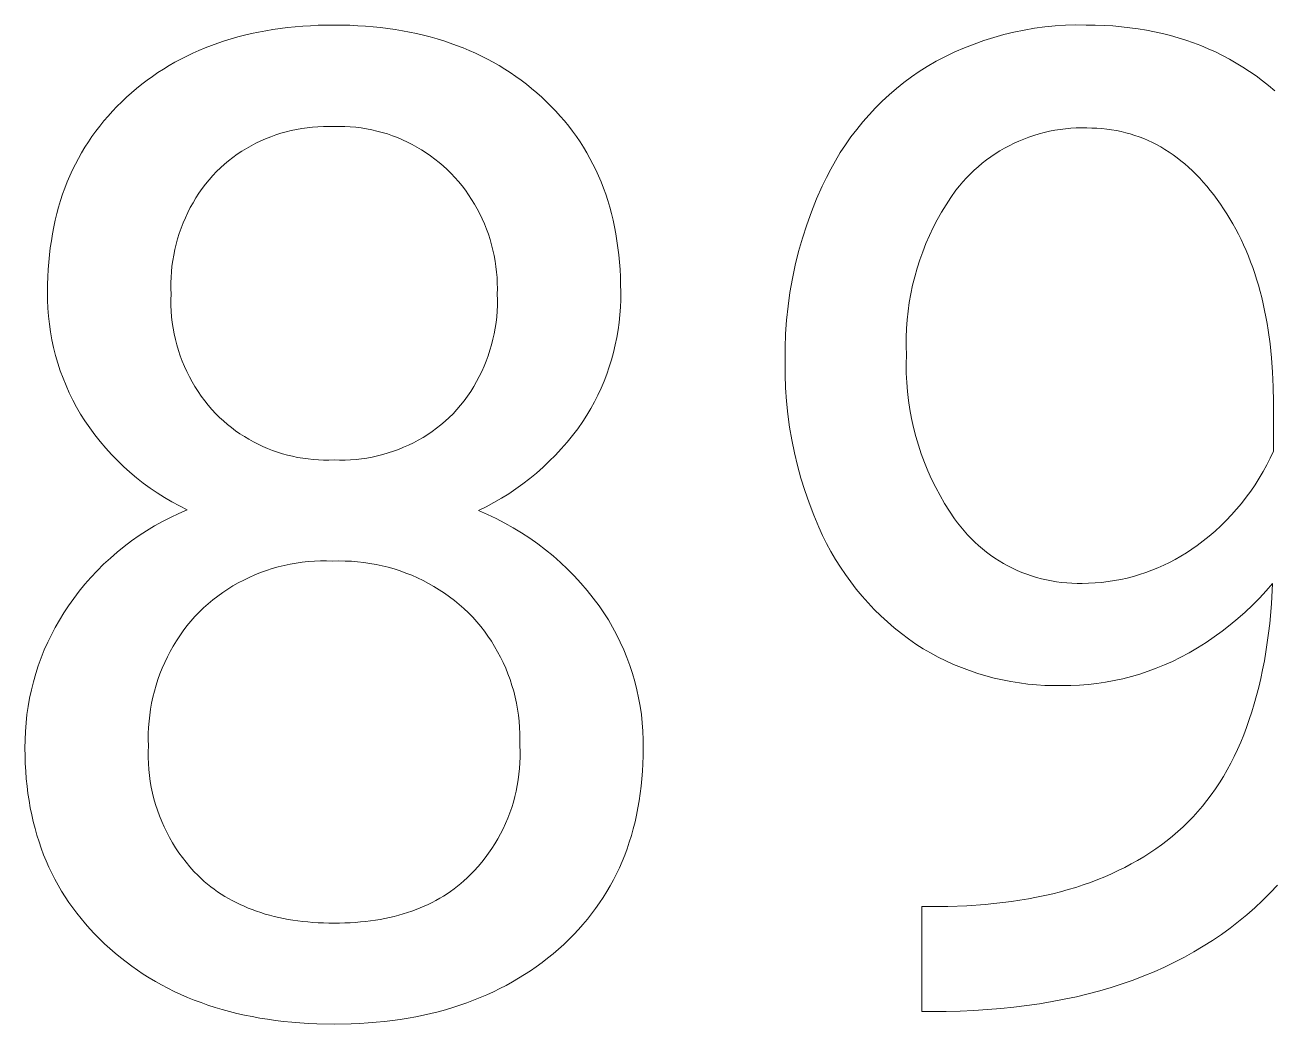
# Model space of a CAD drawing. Header units: millimetres. Extents: x -2163 to 4354, y -841 to 3711.
# Drawn here: x 3282.7 to 3362, y -431.4 to -367.9 of the extents above; entities that cross this region are included whole.
import ezdxf

# ---------------------------------------------------------------- set-up
doc = ezdxf.new("R2010")
doc.units = ezdxf.units.MM
doc.header["$MEASUREMENT"] = 0
doc.layers.add('Domyślny', color=7, linetype='Continuous', true_color=0x000000)

msp = doc.modelspace()

# ---------------------------------------------------------------- linework, layer by layer
at = {"layer": 'Domyślny', "color": 18, "lineweight": 15, "true_color": 0x000000}
for p, q in [((3296.66, -368.594), (3297.1, -368.491)), ((3297.1, -368.491), (3297.545, -368.397)), ((3297.545, -368.397), (3297.997, -368.313)), ((3297.997, -368.313), (3298.454, -368.237)), ((3298.454, -368.237), (3298.918, -368.17)), ((3298.918, -368.17), (3299.389, -368.112)), ((3299.389, -368.112), (3299.865, -368.063)), ((3299.865, -368.063), (3300.348, -368.023)), ((3300.348, -368.023), (3300.837, -367.992)), ((3300.837, -367.992), (3301.332, -367.97)), ((3301.332, -367.97), (3301.833, -367.956)), ((3301.833, -367.956), (3302.34, -367.952)), ((3302.34, -367.952), (3302.846, -367.956)), ((3302.846, -367.956), (3303.346, -367.97)), ((3303.346, -367.97), (3303.839, -367.992)), ((3303.839, -367.992), (3304.327, -368.023)), ((3304.327, -368.023), (3304.808, -368.063)), ((3304.808, -368.063), (3305.284, -368.112)), ((3305.284, -368.112), (3305.754, -368.17)), ((3305.754, -368.17), (3306.217, -368.237)), ((3306.217, -368.237), (3306.675, -368.313)), ((3306.675, -368.313), (3307.126, -368.397)), ((3307.126, -368.397), (3307.572, -368.491)), ((3307.572, -368.491), (3308.011, -368.594)), ((3344.841, -368.559), (3345.482, -368.404)), ((3345.482, -368.404), (3346.129, -368.271)), ((3346.129, -368.271), (3346.78, -368.161)), ((3346.78, -368.161), (3347.434, -368.074)), ((3347.434, -368.074), (3348.091, -368.009)), ((3348.091, -368.009), (3348.75, -367.967)), ((3348.75, -367.967), (3349.409, -367.948)), ((3349.409, -367.948), (3350.069, -367.952)), ((3350.069, -367.952), (3350.637, -367.958)), ((3350.637, -367.958), (3351.198, -367.978)), ((3351.198, -367.978), (3351.751, -368.012)), ((3351.751, -368.012), (3352.297, -368.059)), ((3352.297, -368.059), (3352.835, -368.119)), ((3352.835, -368.119), (3353.366, -368.192)), ((3353.366, -368.192), (3353.89, -368.279)), ((3353.89, -368.279), (3354.406, -368.379)), ((3354.406, -368.379), (3354.914, -368.492)), ((3354.914, -368.492), (3355.415, -368.619)), ((3294.155, -369.398), (3294.557, -369.241)), ((3294.557, -369.241), (3294.965, -369.094)), ((3294.965, -369.094), (3295.38, -368.955)), ((3295.38, -368.955), (3295.8, -368.826)), ((3295.8, -368.826), (3296.227, -368.705)), ((3296.227, -368.705), (3296.66, -368.594)), ((3308.011, -368.594), (3308.444, -368.705)), ((3308.444, -368.705), (3308.871, -368.826)), ((3308.871, -368.826), (3309.292, -368.955)), ((3309.292, -368.955), (3309.708, -369.094)), ((3309.708, -369.094), (3310.116, -369.241)), ((3310.116, -369.241), (3310.519, -369.398)), ((3342.34, -369.399), (3342.953, -369.157)), ((3342.953, -369.157), (3343.575, -368.936)), ((3343.575, -368.936), (3344.205, -368.737)), ((3344.205, -368.737), (3344.841, -368.559)), ((3355.415, -368.619), (3355.909, -368.759)), ((3355.909, -368.759), (3356.395, -368.913)), ((3356.395, -368.913), (3356.873, -369.08)), ((3356.873, -369.08), (3357.344, -369.26)), ((3357.344, -369.26), (3357.808, -369.454)), ((3292.236, -370.314), (3292.607, -370.113)), ((3292.607, -370.113), (3292.985, -369.92)), ((3292.985, -369.92), (3293.369, -369.737)), ((3293.369, -369.737), (3293.758, -369.563)), ((3293.758, -369.563), (3294.155, -369.398)), ((3310.519, -369.398), (3310.916, -369.563)), ((3310.916, -369.563), (3311.306, -369.737)), ((3311.306, -369.737), (3311.691, -369.92)), ((3311.691, -369.92), (3312.069, -370.113)), ((3312.069, -370.113), (3312.441, -370.314)), ((3340.553, -370.252), (3341.139, -369.947)), ((3341.139, -369.947), (3341.734, -369.663)), ((3341.734, -369.663), (3342.34, -369.399)), ((3357.808, -369.454), (3358.264, -369.661)), ((3358.264, -369.661), (3358.712, -369.881)), ((3358.712, -369.881), (3359.153, -370.115)), ((3359.153, -370.115), (3359.586, -370.362)), ((3291.158, -370.972), (3291.511, -370.743)), ((3291.511, -370.743), (3291.87, -370.524)), ((3291.87, -370.524), (3292.236, -370.314)), ((3312.441, -370.314), (3312.807, -370.524)), ((3312.807, -370.524), (3313.167, -370.743)), ((3313.167, -370.743), (3313.521, -370.972)), ((3338.976, -371.248), (3339.472, -370.904)), ((3339.472, -370.904), (3339.979, -370.577)), ((3339.979, -370.577), (3340.553, -370.252)), ((3359.586, -370.362), (3360.012, -370.622)), ((3360.012, -370.622), (3360.43, -370.896)), ((3360.43, -370.896), (3360.84, -371.183)), ((3289.807, -371.975), (3290.136, -371.711)), ((3290.136, -371.711), (3290.471, -371.455)), ((3290.471, -371.455), (3290.811, -371.209)), ((3290.811, -371.209), (3291.158, -370.972)), ((3313.521, -370.972), (3313.868, -371.209)), ((3313.868, -371.209), (3314.209, -371.455)), ((3314.209, -371.455), (3314.544, -371.711)), ((3314.544, -371.711), (3314.873, -371.975)), ((3338.023, -371.986), (3338.493, -371.609)), ((3338.493, -371.609), (3338.976, -371.248)), ((3360.84, -371.183), (3361.243, -371.483)), ((3361.243, -371.483), (3361.638, -371.797)), ((3289.169, -372.53), (3289.485, -372.248)), ((3289.485, -372.248), (3289.807, -371.975)), ((3314.873, -371.975), (3315.196, -372.248)), ((3315.196, -372.248), (3315.512, -372.53)), ((3337.124, -372.789), (3337.566, -372.38)), ((3337.566, -372.38), (3338.023, -371.986)), ((3361.638, -371.797), (3362.025, -372.124)), ((3288.273, -373.419), (3288.562, -373.116)), ((3288.562, -373.116), (3288.86, -372.82)), ((3288.86, -372.82), (3289.169, -372.53)), ((3315.512, -372.53), (3315.823, -372.82)), ((3315.823, -372.82), (3316.123, -373.116)), ((3316.123, -373.116), (3316.413, -373.419)), ((3336.282, -373.653), (3336.695, -373.214)), ((3336.695, -373.214), (3337.124, -372.789)), ((3287.465, -374.362), (3287.724, -374.041)), ((3287.724, -374.041), (3287.994, -373.727)), ((3287.994, -373.727), (3288.273, -373.419)), ((3316.413, -373.419), (3316.693, -373.727)), ((3316.693, -373.727), (3316.964, -374.041)), ((3316.964, -374.041), (3317.224, -374.362)), ((3335.884, -374.106), (3336.282, -373.653)), ((3286.975, -375.022), (3287.215, -374.689)), ((3287.215, -374.689), (3287.465, -374.362)), ((3298.961, -374.824), (3298.636, -374.929)), ((3299.29, -374.729), (3298.961, -374.824)), ((3299.622, -374.647), (3299.29, -374.729)), ((3299.957, -374.575), (3299.622, -374.647)), ((3300.294, -374.515), (3299.957, -374.575)), ((3300.633, -374.466), (3300.294, -374.515)), ((3300.973, -374.429), (3300.633, -374.466)), ((3301.314, -374.403), (3300.973, -374.429)), ((3301.656, -374.39), (3301.314, -374.403)), ((3301.998, -374.387), (3301.656, -374.39)), ((3302.34, -374.397), (3301.998, -374.387)), ((3302.683, -374.391), (3302.34, -374.397)), ((3303.026, -374.396), (3302.683, -374.391)), ((3303.369, -374.414), (3303.026, -374.396)), ((3303.71, -374.444), (3303.369, -374.414)), ((3304.051, -374.485), (3303.71, -374.444)), ((3304.389, -374.538), (3304.051, -374.485)), ((3304.726, -374.603), (3304.389, -374.538)), ((3305.06, -374.68), (3304.726, -374.603)), ((3305.392, -374.768), (3305.06, -374.68)), ((3305.72, -374.867), (3305.392, -374.768)), ((3306.044, -374.978), (3305.72, -374.867)), ((3317.224, -374.362), (3317.474, -374.689)), ((3317.474, -374.689), (3317.714, -375.022)), ((3335.138, -375.053), (3335.503, -374.573)), ((3335.503, -374.573), (3335.884, -374.106)), ((3347.077, -374.86), (3346.751, -374.958)), ((3347.407, -374.773), (3347.077, -374.86)), ((3347.74, -374.697), (3347.407, -374.773)), ((3348.075, -374.632), (3347.74, -374.697)), ((3348.412, -374.579), (3348.075, -374.632)), ((3348.75, -374.537), (3348.412, -374.579)), ((3349.09, -374.506), (3348.75, -374.537)), ((3349.431, -374.487), (3349.09, -374.506)), ((3349.772, -374.48), (3349.431, -374.487)), ((3350.113, -374.483), (3349.772, -374.48)), ((3350.432, -374.488), (3350.113, -374.483)), ((3350.749, -374.502), (3350.432, -374.488)), ((3351.061, -374.526), (3350.749, -374.502)), ((3351.37, -374.559), (3351.061, -374.526)), ((3351.675, -374.601), (3351.37, -374.559)), ((3351.977, -374.653), (3351.675, -374.601)), ((3352.276, -374.714), (3351.977, -374.653)), ((3352.57, -374.785), (3352.276, -374.714)), ((3352.861, -374.865), (3352.57, -374.785)), ((3353.149, -374.955), (3352.861, -374.865)), ((3286.525, -375.706), (3286.745, -375.361)), ((3286.745, -375.361), (3286.975, -375.022)), ((3297.071, -375.618), (3296.774, -375.787)), ((3297.375, -375.459), (3297.071, -375.618)), ((3297.683, -375.311), (3297.375, -375.459)), ((3297.996, -375.173), (3297.683, -375.311)), ((3298.314, -375.045), (3297.996, -375.173)), ((3298.636, -374.929), (3298.314, -375.045)), ((3306.365, -375.1), (3306.044, -374.978)), ((3306.681, -375.233), (3306.365, -375.1)), ((3306.992, -375.377), (3306.681, -375.233)), ((3307.298, -375.531), (3306.992, -375.377)), ((3307.599, -375.697), (3307.298, -375.531)), ((3317.714, -375.022), (3317.945, -375.361)), ((3317.945, -375.361), (3318.165, -375.706)), ((3334.459, -376.05), (3334.79, -375.546)), ((3334.79, -375.546), (3335.138, -375.053)), ((3345.177, -375.611), (3344.877, -375.773)), ((3345.483, -375.459), (3345.177, -375.611)), ((3345.793, -375.318), (3345.483, -375.459)), ((3346.108, -375.187), (3345.793, -375.318)), ((3346.428, -375.067), (3346.108, -375.187)), ((3346.751, -374.958), (3346.428, -375.067)), ((3353.433, -375.054), (3353.149, -374.955)), ((3353.714, -375.162), (3353.433, -375.054)), ((3353.991, -375.28), (3353.714, -375.162)), ((3354.264, -375.407), (3353.991, -375.28)), ((3354.534, -375.544), (3354.264, -375.407)), ((3354.8, -375.691), (3354.534, -375.544)), ((3285.923, -376.78), (3286.114, -376.415)), ((3286.114, -376.415), (3286.315, -376.058)), ((3286.315, -376.058), (3286.525, -375.706)), ((3295.918, -376.354), (3295.646, -376.562)), ((3296.197, -376.155), (3295.918, -376.354)), ((3296.482, -375.966), (3296.197, -376.155)), ((3296.774, -375.787), (3296.482, -375.966)), ((3307.893, -375.872), (3307.599, -375.697)), ((3308.182, -376.057), (3307.893, -375.872)), ((3308.463, -376.253), (3308.182, -376.057)), ((3308.738, -376.458), (3308.463, -376.253)), ((3309.006, -376.672), (3308.738, -376.458)), ((3318.165, -375.706), (3318.376, -376.058)), ((3318.376, -376.058), (3318.576, -376.415)), ((3318.576, -376.415), (3318.767, -376.78)), ((3334.146, -376.565), (3334.459, -376.05)), ((3344.011, -376.317), (3343.735, -376.518)), ((3344.293, -376.126), (3344.011, -376.317)), ((3344.582, -375.944), (3344.293, -376.126)), ((3344.877, -375.773), (3344.582, -375.944)), ((3355.063, -375.846), (3354.8, -375.691)), ((3355.322, -376.012), (3355.063, -375.846)), ((3355.577, -376.186), (3355.322, -376.012)), ((3355.829, -376.371), (3355.577, -376.186)), ((3356.078, -376.564), (3355.829, -376.371)), ((3285.571, -377.526), (3285.742, -377.15)), ((3285.742, -377.15), (3285.923, -376.78)), ((3294.876, -377.239), (3294.635, -377.501)), ((3295.125, -377.005), (3294.876, -377.239)), ((3295.382, -376.779), (3295.125, -377.005)), ((3295.646, -376.562), (3295.382, -376.779)), ((3309.266, -376.896), (3309.006, -376.672)), ((3309.518, -377.128), (3309.266, -376.896)), ((3309.762, -377.37), (3309.518, -377.128)), ((3318.767, -376.78), (3318.948, -377.15)), ((3318.948, -377.15), (3319.119, -377.526)), ((3333.575, -377.627), (3333.851, -377.091)), ((3333.851, -377.091), (3334.146, -376.565)), ((3342.95, -377.174), (3342.704, -377.41)), ((3343.204, -376.947), (3342.95, -377.174)), ((3343.466, -376.728), (3343.204, -376.947)), ((3343.735, -376.518), (3343.466, -376.728)), ((3356.323, -376.767), (3356.078, -376.564)), ((3356.564, -376.98), (3356.323, -376.767)), ((3356.802, -377.202), (3356.564, -376.98)), ((3357.036, -377.434), (3356.802, -377.202)), ((3285.257, -378.299), (3285.409, -377.909)), ((3285.409, -377.909), (3285.571, -377.526)), ((3294.181, -378.049), (3293.968, -378.334)), ((3294.403, -377.772), (3294.181, -378.049)), ((3294.635, -377.501), (3294.403, -377.772)), ((3310.002, -377.626), (3309.762, -377.37)), ((3310.233, -377.89), (3310.002, -377.626)), ((3310.455, -378.162), (3310.233, -377.89)), ((3319.119, -377.526), (3319.28, -377.909)), ((3319.28, -377.909), (3319.431, -378.299)), ((3333.317, -378.172), (3333.575, -377.627)), ((3342.235, -377.906), (3342.014, -378.166)), ((3342.465, -377.654), (3342.235, -377.906)), ((3342.704, -377.41), (3342.465, -377.654)), ((3357.267, -377.675), (3357.036, -377.434)), ((3357.494, -377.926), (3357.267, -377.675)), ((3357.717, -378.186), (3357.494, -377.926)), ((3284.983, -379.096), (3285.115, -378.694)), ((3285.115, -378.694), (3285.257, -378.299)), ((3293.765, -378.626), (3293.572, -378.925)), ((3293.968, -378.334), (3293.765, -378.626)), ((3310.668, -378.442), (3310.455, -378.162)), ((3310.871, -378.728), (3310.668, -378.442)), ((3311.065, -379.021), (3310.871, -378.728)), ((3319.431, -378.299), (3319.572, -378.694)), ((3319.572, -378.694), (3319.704, -379.096)), ((3332.96, -378.982), (3333.317, -378.172)), ((3341.802, -378.433), (3341.481, -378.888)), ((3342.014, -378.166), (3341.802, -378.433)), ((3357.937, -378.456), (3357.717, -378.186)), ((3358.154, -378.735), (3357.937, -378.456)), ((3358.366, -379.024), (3358.154, -378.735)), ((3284.748, -379.918), (3284.861, -379.504)), ((3284.861, -379.504), (3284.983, -379.096)), ((3293.216, -379.541), (3293.054, -379.858)), ((3293.389, -379.23), (3293.216, -379.541)), ((3293.572, -378.925), (3293.389, -379.23)), ((3311.248, -379.32), (3311.065, -379.021)), ((3311.422, -379.626), (3311.248, -379.32)), ((3311.585, -379.937), (3311.422, -379.626)), ((3319.704, -379.096), (3319.826, -379.504)), ((3319.826, -379.504), (3319.938, -379.918)), ((3332.632, -379.803), (3332.96, -378.982)), ((3341.176, -379.354), (3340.887, -379.829)), ((3341.481, -378.888), (3341.176, -379.354)), ((3358.576, -379.323), (3358.366, -379.024)), ((3358.784, -379.626), (3358.576, -379.323)), ((3358.985, -379.936), (3358.784, -379.626)), ((3284.552, -380.766), (3284.645, -380.339)), ((3284.645, -380.339), (3284.748, -379.918)), ((3292.903, -380.18), (3292.763, -380.507)), ((3293.054, -379.858), (3292.903, -380.18)), ((3311.737, -380.253), (3311.585, -379.937)), ((3311.879, -380.574), (3311.737, -380.253)), ((3319.938, -379.918), (3320.04, -380.339)), ((3320.04, -380.339), (3320.132, -380.766)), ((3332.331, -380.634), (3332.632, -379.803)), ((3340.614, -380.315), (3340.358, -380.809)), ((3340.887, -379.829), (3340.614, -380.315)), ((3359.18, -380.251), (3358.985, -379.936)), ((3359.368, -380.572), (3359.18, -380.251)), ((3284.396, -381.64), (3284.469, -381.2)), ((3284.469, -381.2), (3284.552, -380.766)), ((3292.516, -381.174), (3292.409, -381.514)), ((3292.633, -380.838), (3292.516, -381.174)), ((3292.763, -380.507), (3292.633, -380.838)), ((3312.01, -380.9), (3311.879, -380.574)), ((3312.13, -381.23), (3312.01, -380.9)), ((3312.239, -381.564), (3312.13, -381.23)), ((3320.132, -380.766), (3320.215, -381.2)), ((3320.215, -381.2), (3320.287, -381.64)), ((3332.06, -381.476), (3332.331, -380.634)), ((3340.358, -380.809), (3340.119, -381.311)), ((3359.55, -380.898), (3359.368, -380.572)), ((3359.724, -381.23), (3359.55, -380.898)), ((3359.892, -381.568), (3359.724, -381.23)), ((3284.332, -382.086), (3284.396, -381.64)), ((3292.314, -381.856), (3292.23, -382.202)), ((3292.409, -381.514), (3292.314, -381.856)), ((3312.336, -381.901), (3312.239, -381.564)), ((3312.422, -382.242), (3312.336, -381.901)), ((3320.287, -381.64), (3320.351, -382.086)), ((3331.817, -382.327), (3332.06, -381.476)), ((3339.897, -381.822), (3339.692, -382.339)), ((3340.119, -381.311), (3339.897, -381.822)), ((3360.053, -381.911), (3359.892, -381.568)), ((3360.208, -382.26), (3360.053, -381.911)), ((3284.234, -382.998), (3284.278, -382.539)), ((3284.278, -382.539), (3284.332, -382.086)), ((3292.159, -382.551), (3292.099, -382.901)), ((3292.23, -382.202), (3292.159, -382.551)), ((3312.497, -382.585), (3312.422, -382.242)), ((3312.56, -382.93), (3312.497, -382.585)), ((3320.351, -382.086), (3320.404, -382.539)), ((3320.404, -382.539), (3320.447, -382.998)), ((3331.604, -383.185), (3331.817, -382.327)), ((3339.692, -382.339), (3339.505, -382.864)), ((3360.356, -382.614), (3360.208, -382.26)), ((3360.497, -382.975), (3360.356, -382.614)), ((3284.175, -383.936), (3284.2, -383.464)), ((3284.2, -383.464), (3284.234, -382.998)), ((3292.014, -383.608), (3291.99, -383.963)), ((3292.051, -383.254), (3292.014, -383.608)), ((3292.099, -382.901), (3292.051, -383.254)), ((3312.611, -383.278), (3312.56, -382.93)), ((3312.651, -383.627), (3312.611, -383.278)), ((3320.447, -382.998), (3320.481, -383.464)), ((3320.481, -383.464), (3320.506, -383.936)), ((3331.421, -384.05), (3331.604, -383.185)), ((3339.335, -383.394), (3339.184, -383.929)), ((3339.505, -382.864), (3339.335, -383.394)), ((3360.632, -383.341), (3360.497, -382.975)), ((3360.76, -383.712), (3360.632, -383.341)), ((3284.161, -384.414), (3284.175, -383.936)), ((3291.99, -383.963), (3291.978, -384.318)), ((3291.978, -384.318), (3291.978, -384.674)), ((3312.679, -383.977), (3312.651, -383.627)), ((3312.695, -384.327), (3312.679, -383.977)), ((3312.699, -384.679), (3312.695, -384.327)), ((3320.506, -383.936), (3320.52, -384.414)), ((3331.267, -384.921), (3331.421, -384.05)), ((3339.184, -383.929), (3339.051, -384.47)), ((3360.881, -384.09), (3360.76, -383.712)), ((3360.996, -384.473), (3360.881, -384.09)), ((3284.156, -384.899), (3284.161, -384.414)), ((3284.158, -385.408), (3284.156, -384.899)), ((3291.978, -384.674), (3291.99, -385.03)), ((3291.99, -385.03), (3291.98, -385.392)), ((3312.691, -385.03), (3312.699, -384.679)), ((3312.701, -385.391), (3312.691, -385.03)), ((3320.52, -384.414), (3320.525, -384.899)), ((3320.525, -384.899), (3320.524, -385.383)), ((3331.143, -385.797), (3331.267, -384.921)), ((3338.936, -385.015), (3338.84, -385.563)), ((3339.051, -384.47), (3338.936, -385.015)), ((3361.104, -384.861), (3360.996, -384.473)), ((3361.205, -385.256), (3361.104, -384.861)), ((3284.178, -385.915), (3284.158, -385.408)), ((3284.216, -386.422), (3284.178, -385.915)), ((3291.98, -385.392), (3291.984, -385.754)), ((3291.984, -385.754), (3292, -386.116)), ((3312.683, -386.113), (3312.699, -385.752)), ((3312.699, -385.752), (3312.701, -385.391)), ((3320.508, -385.866), (3320.475, -386.348)), ((3320.524, -385.383), (3320.508, -385.866)), ((3331.05, -386.676), (3331.143, -385.797)), ((3338.84, -385.563), (3338.762, -386.114)), ((3361.3, -385.656), (3361.205, -385.256)), ((3361.388, -386.062), (3361.3, -385.656)), ((3284.271, -386.928), (3284.216, -386.422)), ((3292, -386.116), (3292.028, -386.477)), ((3292.028, -386.477), (3292.069, -386.837)), ((3312.616, -386.833), (3312.656, -386.474)), ((3312.656, -386.474), (3312.683, -386.113)), ((3320.475, -386.348), (3320.426, -386.829)), ((3330.987, -387.558), (3331.05, -386.676)), ((3338.703, -386.668), (3338.663, -387.223)), ((3338.762, -386.114), (3338.703, -386.668)), ((3361.47, -386.474), (3361.388, -386.062)), ((3361.545, -386.891), (3361.47, -386.474)), ((3284.343, -387.431), (3284.271, -386.928)), ((3284.433, -387.931), (3284.343, -387.431)), ((3292.069, -386.837), (3292.123, -387.195)), ((3292.123, -387.195), (3292.189, -387.551)), ((3292.189, -387.551), (3292.268, -387.905)), ((3312.422, -387.899), (3312.499, -387.546)), ((3312.499, -387.546), (3312.563, -387.19)), ((3312.563, -387.19), (3312.616, -386.833)), ((3320.361, -387.308), (3320.281, -387.784)), ((3320.426, -386.829), (3320.361, -387.308)), ((3330.954, -388.442), (3330.987, -387.558)), ((3338.663, -387.223), (3338.642, -387.779)), ((3361.614, -387.314), (3361.545, -386.891)), ((3361.731, -388.178), (3361.614, -387.314)), ((3284.54, -388.428), (3284.433, -387.931)), ((3292.268, -387.905), (3292.359, -388.255)), ((3292.359, -388.255), (3292.462, -388.602)), ((3312.231, -388.596), (3312.333, -388.249)), ((3312.333, -388.249), (3312.422, -387.899)), ((3320.184, -388.258), (3320.071, -388.728)), ((3320.281, -387.784), (3320.184, -388.258)), ((3338.642, -387.779), (3338.639, -388.336)), ((3338.639, -388.336), (3338.655, -388.892)), ((3361.822, -389.065), (3361.731, -388.178)), ((3284.664, -388.92), (3284.54, -388.428)), ((3284.805, -389.409), (3284.664, -388.92)), ((3292.462, -388.602), (3292.577, -388.946)), ((3292.577, -388.946), (3292.704, -389.285)), ((3311.993, -389.278), (3312.118, -388.939)), ((3312.118, -388.939), (3312.231, -388.596)), ((3320.071, -388.728), (3319.943, -389.194)), ((3330.952, -389.326), (3330.954, -388.442)), ((3338.655, -388.892), (3338.642, -389.473)), ((3361.887, -389.975), (3361.822, -389.065)), ((3284.963, -389.892), (3284.805, -389.409)), ((3285.138, -390.369), (3284.963, -389.892)), ((3292.704, -389.285), (3292.843, -389.62)), ((3292.843, -389.62), (3292.993, -389.949)), ((3292.993, -389.949), (3293.155, -390.273)), ((3311.549, -390.267), (3311.708, -389.942)), ((3311.708, -389.942), (3311.857, -389.613)), ((3311.857, -389.613), (3311.993, -389.278)), ((3319.8, -389.655), (3319.641, -390.112)), ((3319.943, -389.194), (3319.8, -389.655)), ((3330.956, -390.157), (3330.952, -389.326)), ((3338.642, -389.473), (3338.648, -390.053)), ((3285.329, -390.84), (3285.138, -390.369)), ((3293.155, -390.273), (3293.327, -390.592)), ((3293.327, -390.592), (3293.511, -390.904)), ((3311.197, -390.898), (3311.378, -390.585)), ((3311.378, -390.585), (3311.549, -390.267)), ((3319.467, -390.563), (3319.278, -391.008)), ((3319.641, -390.112), (3319.467, -390.563)), ((3330.987, -390.987), (3330.956, -390.157)), ((3338.648, -390.053), (3338.675, -390.633)), ((3338.675, -390.633), (3338.721, -391.212)), ((3361.926, -390.908), (3361.887, -389.975)), ((3285.536, -391.304), (3285.329, -390.84)), ((3285.759, -391.761), (3285.536, -391.304)), ((3293.511, -390.904), (3293.706, -391.209)), ((3293.706, -391.209), (3293.911, -391.508)), ((3293.911, -391.508), (3294.127, -391.799)), ((3310.589, -391.795), (3310.802, -391.503)), ((3310.802, -391.503), (3311.005, -391.204)), ((3311.005, -391.204), (3311.197, -390.898)), ((3319.074, -391.446), (3318.856, -391.877)), ((3319.278, -391.008), (3319.074, -391.446)), ((3331.046, -391.816), (3330.987, -390.987)), ((3338.721, -391.212), (3338.787, -391.788)), ((3361.939, -391.865), (3361.926, -390.908)), ((3285.998, -392.209), (3285.759, -391.761)), ((3286.252, -392.649), (3285.998, -392.209)), ((3294.127, -391.799), (3294.352, -392.082)), ((3294.352, -392.082), (3294.587, -392.358)), ((3310.134, -392.356), (3310.366, -392.08)), ((3310.366, -392.08), (3310.589, -391.795)), ((3318.623, -392.301), (3318.377, -392.717)), ((3318.856, -391.877), (3318.623, -392.301)), ((3331.131, -392.643), (3331.046, -391.816)), ((3338.787, -391.788), (3338.873, -392.363)), ((3361.939, -394.99), (3361.939, -391.865)), ((3286.521, -393.08), (3286.252, -392.649)), ((3286.83, -393.528), (3286.521, -393.08)), ((3294.587, -392.358), (3294.832, -392.625)), ((3294.832, -392.625), (3295.069, -392.857)), ((3295.069, -392.857), (3295.314, -393.081)), ((3295.314, -393.081), (3295.567, -393.297)), ((3309.119, -393.323), (3309.384, -393.099)), ((3309.384, -393.099), (3309.642, -392.866)), ((3309.642, -392.866), (3309.892, -392.625)), ((3309.892, -392.625), (3310.134, -392.356)), ((3318.377, -392.717), (3318.116, -393.124)), ((3331.244, -393.466), (3331.131, -392.643)), ((3338.873, -392.363), (3338.979, -392.933)), ((3338.979, -392.933), (3339.104, -393.5)), ((3287.154, -393.965), (3286.83, -393.528)), ((3295.567, -393.297), (3295.826, -393.504)), ((3295.826, -393.504), (3296.092, -393.703)), ((3296.092, -393.703), (3296.365, -393.892)), ((3296.365, -393.892), (3296.644, -394.072)), ((3308.277, -393.937), (3308.564, -393.742)), ((3308.564, -393.742), (3308.845, -393.537)), ((3308.845, -393.537), (3309.119, -393.323)), ((3317.798, -393.572), (3317.465, -394.01)), ((3318.116, -393.124), (3317.798, -393.572)), ((3331.384, -394.285), (3331.244, -393.466)), ((3339.104, -393.5), (3339.249, -394.062)), ((3287.492, -394.391), (3287.154, -393.965)), ((3287.844, -394.805), (3287.492, -394.391)), ((3296.644, -394.072), (3296.929, -394.243)), ((3296.929, -394.243), (3297.219, -394.404)), ((3297.219, -394.404), (3297.514, -394.555)), ((3297.514, -394.555), (3297.815, -394.696)), ((3297.815, -394.696), (3298.12, -394.827)), ((3306.747, -394.755), (3307.064, -394.613)), ((3307.064, -394.613), (3307.376, -394.46)), ((3307.376, -394.46), (3307.682, -394.296)), ((3307.682, -394.296), (3307.983, -394.121)), ((3307.983, -394.121), (3308.277, -393.937)), ((3317.118, -394.436), (3316.757, -394.851)), ((3317.465, -394.01), (3317.118, -394.436)), ((3331.55, -395.099), (3331.384, -394.285)), ((3339.249, -394.062), (3339.413, -394.619)), ((3339.413, -394.619), (3339.596, -395.17)), ((3288.21, -395.207), (3287.844, -394.805)), ((3288.589, -395.597), (3288.21, -395.207)), ((3298.12, -394.827), (3298.429, -394.948)), ((3298.429, -394.948), (3298.743, -395.058)), ((3298.743, -395.058), (3299.059, -395.158)), ((3299.059, -395.158), (3299.379, -395.247)), ((3299.379, -395.247), (3299.702, -395.325)), ((3299.702, -395.325), (3300.027, -395.392)), ((3300.027, -395.392), (3300.354, -395.449)), ((3300.354, -395.449), (3300.683, -395.494)), ((3300.683, -395.494), (3301.013, -395.528)), ((3303.729, -395.522), (3304.074, -395.484)), ((3304.074, -395.484), (3304.418, -395.434)), ((3304.418, -395.434), (3304.76, -395.372)), ((3304.76, -395.372), (3305.099, -395.298)), ((3305.099, -395.298), (3305.436, -395.212)), ((3305.436, -395.212), (3305.769, -395.115)), ((3305.769, -395.115), (3306.099, -395.007)), ((3306.099, -395.007), (3306.425, -394.887)), ((3306.425, -394.887), (3306.747, -394.755)), ((3316.382, -395.254), (3315.995, -395.644)), ((3316.757, -394.851), (3316.382, -395.254)), ((3331.743, -395.907), (3331.55, -395.099)), ((3339.596, -395.17), (3339.798, -395.715)), ((3361.521, -395.869), (3361.737, -395.433)), ((3361.737, -395.433), (3361.939, -394.99)), ((3288.981, -395.974), (3288.589, -395.597)), ((3289.386, -396.338), (3288.981, -395.974)), ((3301.013, -395.528), (3301.345, -395.552)), ((3301.345, -395.552), (3301.676, -395.564)), ((3301.676, -395.564), (3302.009, -395.564)), ((3302.009, -395.564), (3302.34, -395.554)), ((3302.34, -395.554), (3302.688, -395.564)), ((3302.688, -395.564), (3303.035, -395.562)), ((3303.035, -395.562), (3303.382, -395.548)), ((3303.382, -395.548), (3303.729, -395.522)), ((3315.595, -396.021), (3315.182, -396.385)), ((3315.995, -395.644), (3315.595, -396.021)), ((3331.963, -396.708), (3331.743, -395.907)), ((3339.798, -395.715), (3340.018, -396.252)), ((3340.018, -396.252), (3340.257, -396.781)), ((3361.289, -396.298), (3361.521, -395.869)), ((3289.802, -396.688), (3289.386, -396.338)), ((3290.23, -397.024), (3289.802, -396.688)), ((3290.668, -397.345), (3290.23, -397.024)), ((3314.322, -397.07), (3313.876, -397.391)), ((3314.758, -396.734), (3314.322, -397.07)), ((3315.182, -396.385), (3314.758, -396.734)), ((3332.209, -397.502), (3331.963, -396.708)), ((3340.257, -396.781), (3340.514, -397.301)), ((3360.784, -397.131), (3361.044, -396.719)), ((3361.044, -396.719), (3361.289, -396.298)), ((3291.118, -397.652), (3290.668, -397.345)), ((3291.577, -397.943), (3291.118, -397.652)), ((3313.419, -397.697), (3312.952, -397.988)), ((3313.876, -397.391), (3313.419, -397.697)), ((3332.48, -398.287), (3332.209, -397.502)), ((3340.514, -397.301), (3340.788, -397.813)), ((3340.788, -397.813), (3341.08, -398.315)), ((3360.225, -397.928), (3360.511, -397.534)), ((3360.511, -397.534), (3360.784, -397.131)), ((3292.046, -398.219), (3291.577, -397.943)), ((3292.523, -398.478), (3292.046, -398.219)), ((3293.009, -398.722), (3292.523, -398.478)), ((3311.991, -398.522), (3311.498, -398.766)), ((3312.476, -398.263), (3311.991, -398.522)), ((3312.952, -397.988), (3312.476, -398.263)), ((3332.778, -399.063), (3332.48, -398.287)), ((3341.08, -398.315), (3341.389, -398.806)), ((3359.612, -398.686), (3359.925, -398.312)), ((3359.925, -398.312), (3360.225, -397.928)), ((3291.443, -399.463), (3291.956, -399.199)), ((3291.956, -399.199), (3292.479, -398.951)), ((3292.479, -398.951), (3293.009, -398.722)), ((3311.498, -398.766), (3312.065, -399.011)), ((3312.065, -399.011), (3312.624, -399.275)), ((3312.624, -399.275), (3313.173, -399.559)), ((3333.1, -399.829), (3332.778, -399.063)), ((3341.389, -398.806), (3341.715, -399.286)), ((3341.715, -399.286), (3341.905, -399.551)), ((3358.602, -399.741), (3358.951, -399.4)), ((3358.951, -399.4), (3359.288, -399.048)), ((3359.288, -399.048), (3359.612, -398.686)), ((3289.96, -400.361), (3290.444, -400.045)), ((3290.444, -400.045), (3290.938, -399.746)), ((3290.938, -399.746), (3291.443, -399.463)), ((3313.173, -399.559), (3313.712, -399.862)), ((3313.712, -399.862), (3314.24, -400.184)), ((3314.24, -400.184), (3314.756, -400.523)), ((3333.339, -400.352), (3333.1, -399.829)), ((3341.905, -399.551), (3342.105, -399.809)), ((3342.105, -399.809), (3342.313, -400.06)), ((3342.313, -400.06), (3342.529, -400.304)), ((3357.872, -400.385), (3358.243, -400.069)), ((3358.243, -400.069), (3358.602, -399.741)), ((3288.576, -401.405), (3289.025, -401.041)), ((3289.025, -401.041), (3289.487, -400.693)), ((3289.487, -400.693), (3289.96, -400.361)), ((3314.756, -400.523), (3315.261, -400.881)), ((3315.261, -400.881), (3315.752, -401.256)), ((3333.595, -400.867), (3333.339, -400.352)), ((3333.868, -401.373), (3333.595, -400.867)), ((3342.529, -400.304), (3342.754, -400.54)), ((3342.754, -400.54), (3342.987, -400.768)), ((3342.987, -400.768), (3343.227, -400.989)), ((3343.227, -400.989), (3343.475, -401.201)), ((3356.766, -401.218), (3357.1, -400.979)), ((3357.1, -400.979), (3357.491, -400.689)), ((3357.491, -400.689), (3357.872, -400.385)), ((3287.716, -402.178), (3288.14, -401.784)), ((3288.14, -401.784), (3288.576, -401.405)), ((3315.752, -401.256), (3316.231, -401.647)), ((3316.231, -401.647), (3316.695, -402.055)), ((3334.157, -401.87), (3333.868, -401.373)), ((3343.475, -401.201), (3343.729, -401.404)), ((3343.729, -401.404), (3343.991, -401.599)), ((3343.991, -401.599), (3344.259, -401.784)), ((3344.259, -401.784), (3344.533, -401.961)), ((3355.718, -401.867), (3356.074, -401.663)), ((3356.074, -401.663), (3356.424, -401.446)), ((3356.424, -401.446), (3356.766, -401.218)), ((3286.911, -403.007), (3287.307, -402.585)), ((3287.307, -402.585), (3287.716, -402.178)), ((3298.04, -402.576), (3297.674, -402.708)), ((3298.41, -402.456), (3298.04, -402.576)), ((3298.784, -402.349), (3298.41, -402.456)), ((3299.162, -402.255), (3298.784, -402.349)), ((3299.543, -402.174), (3299.162, -402.255)), ((3299.926, -402.106), (3299.543, -402.174)), ((3300.311, -402.052), (3299.926, -402.106)), ((3300.698, -402.01), (3300.311, -402.052)), ((3301.086, -401.982), (3300.698, -402.01)), ((3301.475, -401.967), (3301.086, -401.982)), ((3301.865, -401.965), (3301.475, -401.967)), ((3302.254, -401.977), (3301.865, -401.965)), ((3302.648, -401.968), (3302.254, -401.977)), ((3303.043, -401.971), (3302.648, -401.968)), ((3303.437, -401.988), (3303.043, -401.971)), ((3303.831, -402.018), (3303.437, -401.988)), ((3304.223, -402.062), (3303.831, -402.018)), ((3304.614, -402.119), (3304.223, -402.062)), ((3305.002, -402.188), (3304.614, -402.119)), ((3305.388, -402.271), (3305.002, -402.188)), ((3305.771, -402.367), (3305.388, -402.271)), ((3306.15, -402.476), (3305.771, -402.367)), ((3306.526, -402.597), (3306.15, -402.476)), ((3306.897, -402.732), (3306.526, -402.597)), ((3316.695, -402.055), (3317.145, -402.48)), ((3317.145, -402.48), (3317.579, -402.919)), ((3334.463, -402.357), (3334.157, -401.87)), ((3334.785, -402.833), (3334.463, -402.357)), ((3344.533, -401.961), (3344.813, -402.128)), ((3344.813, -402.128), (3345.099, -402.285)), ((3345.099, -402.285), (3345.39, -402.432)), ((3345.39, -402.432), (3345.686, -402.569)), ((3345.686, -402.569), (3345.986, -402.697)), ((3353.843, -402.704), (3354.229, -402.562)), ((3354.229, -402.562), (3354.61, -402.407)), ((3354.61, -402.407), (3354.985, -402.24)), ((3354.985, -402.24), (3355.354, -402.06)), ((3355.354, -402.06), (3355.718, -401.867)), ((3286.53, -403.441), (3286.911, -403.007)), ((3296.262, -403.361), (3295.923, -403.554)), ((3296.606, -403.18), (3296.262, -403.361)), ((3296.956, -403.01), (3296.606, -403.18)), ((3297.313, -402.853), (3296.956, -403.01)), ((3297.674, -402.708), (3297.313, -402.853)), ((3307.264, -402.878), (3306.897, -402.732)), ((3307.625, -403.037), (3307.264, -402.878)), ((3307.981, -403.208), (3307.625, -403.037)), ((3308.331, -403.391), (3307.981, -403.208)), ((3308.674, -403.585), (3308.331, -403.391)), ((3317.579, -402.919), (3317.999, -403.373)), ((3317.999, -403.373), (3318.402, -403.842)), ((3335.122, -403.299), (3334.785, -402.833)), ((3335.474, -403.753), (3335.122, -403.299)), ((3345.986, -402.697), (3346.29, -402.814)), ((3346.29, -402.814), (3346.598, -402.92)), ((3346.598, -402.92), (3346.91, -403.016)), ((3346.91, -403.016), (3347.225, -403.101)), ((3347.225, -403.101), (3347.542, -403.175)), ((3347.542, -403.175), (3347.862, -403.239)), ((3347.862, -403.239), (3348.184, -403.291)), ((3348.184, -403.291), (3348.507, -403.333)), ((3348.507, -403.333), (3348.832, -403.363)), ((3348.832, -403.363), (3349.157, -403.382)), ((3349.157, -403.382), (3349.483, -403.391)), ((3349.483, -403.391), (3349.809, -403.388)), ((3349.809, -403.388), (3350.22, -403.381)), ((3350.22, -403.381), (3350.631, -403.36)), ((3350.631, -403.36), (3351.04, -403.326)), ((3351.04, -403.326), (3351.448, -403.278)), ((3351.448, -403.278), (3351.855, -403.216)), ((3351.855, -403.216), (3352.259, -403.14)), ((3352.259, -403.14), (3352.66, -403.051)), ((3352.66, -403.051), (3353.058, -402.949)), ((3353.058, -402.949), (3353.453, -402.833)), ((3353.453, -402.833), (3353.843, -402.704)), ((3361.896, -403.388), (3361.483, -403.864)), ((3361.82, -404.684), (3361.896, -403.388)), ((3285.814, -404.349), (3286.164, -403.889)), ((3286.164, -403.889), (3286.53, -403.441)), ((3294.952, -404.2), (3294.643, -404.437)), ((3295.268, -403.974), (3294.952, -404.2)), ((3295.592, -403.758), (3295.268, -403.974)), ((3295.923, -403.554), (3295.592, -403.758)), ((3309.011, -403.791), (3308.674, -403.585)), ((3309.341, -404.008), (3309.011, -403.791)), ((3309.663, -404.237), (3309.341, -404.008)), ((3318.402, -403.842), (3318.788, -404.324)), ((3335.842, -404.195), (3335.474, -403.753)), ((3336.223, -404.625), (3335.842, -404.195)), ((3361.483, -403.864), (3361.055, -404.327)), ((3285.185, -405.264), (3285.48, -404.82)), ((3285.48, -404.82), (3285.814, -404.349)), ((3294.051, -404.943), (3293.769, -405.211)), ((3294.343, -404.685), (3294.051, -404.943)), ((3294.643, -404.437), (3294.343, -404.685)), ((3309.977, -404.475), (3309.663, -404.237)), ((3310.283, -404.725), (3309.977, -404.475)), ((3310.58, -404.984), (3310.283, -404.725)), ((3310.868, -405.254), (3310.58, -404.984)), ((3318.788, -404.324), (3319.158, -404.82)), ((3319.158, -404.82), (3319.458, -405.261)), ((3336.619, -405.042), (3336.223, -404.625)), ((3360.612, -404.775), (3360.154, -405.209)), ((3361.055, -404.327), (3360.612, -404.775)), ((3361.707, -405.937), (3361.82, -404.684)), ((3284.643, -406.181), (3284.906, -405.718)), ((3284.906, -405.718), (3285.185, -405.264)), ((3293.249, -405.788), (3293.004, -406.089)), ((3293.504, -405.495), (3293.249, -405.788)), ((3293.769, -405.211), (3293.504, -405.495)), ((3311.136, -405.535), (3310.868, -405.254)), ((3311.393, -405.825), (3311.136, -405.535)), ((3319.458, -405.261), (3319.743, -405.713)), ((3319.743, -405.713), (3320.011, -406.174)), ((3337.029, -405.446), (3336.619, -405.042)), ((3337.451, -405.836), (3337.029, -405.446)), ((3359.683, -405.628), (3359.198, -406.03)), ((3360.154, -405.209), (3359.683, -405.628)), ((3284.396, -406.652), (3284.643, -406.181)), ((3292.769, -406.399), (3292.545, -406.716)), ((3293.004, -406.089), (3292.769, -406.399)), ((3311.641, -406.123), (3311.393, -405.825)), ((3311.878, -406.43), (3311.641, -406.123)), ((3312.104, -406.745), (3311.878, -406.43)), ((3320.011, -406.174), (3320.264, -406.644)), ((3337.886, -406.212), (3337.451, -405.836)), ((3338.334, -406.573), (3337.886, -406.212)), ((3338.793, -406.92), (3338.334, -406.573)), ((3358.7, -406.417), (3358.19, -406.788)), ((3359.198, -406.03), (3358.7, -406.417)), ((3361.556, -407.145), (3361.636, -406.547)), ((3361.636, -406.547), (3361.707, -405.937)), ((3283.949, -407.619), (3284.164, -407.132)), ((3284.164, -407.132), (3284.396, -406.652)), ((3292.129, -407.373), (3291.938, -407.711)), ((3292.331, -407.041), (3292.129, -407.373)), ((3292.545, -406.716), (3292.331, -407.041)), ((3312.32, -407.067), (3312.104, -406.745)), ((3312.524, -407.396), (3312.32, -407.067)), ((3320.264, -406.644), (3320.5, -407.123)), ((3320.5, -407.123), (3320.719, -407.61)), ((3339.263, -407.25), (3338.793, -406.92)), ((3339.724, -407.538), (3339.263, -407.25)), ((3357.668, -407.141), (3357.135, -407.477)), ((3358.19, -406.788), (3357.668, -407.141)), ((3361.466, -407.733), (3361.556, -407.145)), ((3283.57, -408.614), (3283.751, -408.114)), ((3283.751, -408.114), (3283.949, -407.619)), ((3291.759, -408.056), (3291.591, -408.406)), ((3291.938, -407.711), (3291.759, -408.056)), ((3312.717, -407.732), (3312.524, -407.396)), ((3312.899, -408.075), (3312.717, -407.732)), ((3313.069, -408.423), (3312.899, -408.075)), ((3320.719, -407.61), (3320.92, -408.104)), ((3320.92, -408.104), (3321.105, -408.605)), ((3340.194, -407.809), (3339.724, -407.538)), ((3340.672, -408.066), (3340.194, -407.809)), ((3341.159, -408.306), (3340.672, -408.066)), ((3356.037, -408.097), (3355.537, -408.341)), ((3356.591, -407.796), (3356.037, -408.097)), ((3357.135, -407.477), (3356.591, -407.796)), ((3361.368, -408.31), (3361.466, -407.733)), ((3283.406, -409.121), (3283.57, -408.614)), ((3291.435, -408.762), (3291.291, -409.123)), ((3291.591, -408.406), (3291.435, -408.762)), ((3313.227, -408.777), (3313.069, -408.423)), ((3313.372, -409.137), (3313.227, -408.777)), ((3321.105, -408.605), (3321.272, -409.112)), ((3341.654, -408.53), (3341.159, -408.306)), ((3342.156, -408.737), (3341.654, -408.53)), ((3342.664, -408.928), (3342.156, -408.737)), ((3343.179, -409.102), (3342.664, -408.928)), ((3353.992, -408.971), (3353.463, -409.145)), ((3354.514, -408.779), (3353.992, -408.971)), ((3355.029, -408.569), (3354.514, -408.779)), ((3355.537, -408.341), (3355.029, -408.569)), ((3361.142, -409.431), (3361.259, -408.876)), ((3361.259, -408.876), (3361.368, -408.31)), ((3283.13, -410.15), (3283.259, -409.633)), ((3283.259, -409.633), (3283.406, -409.121)), ((3291.16, -409.489), (3291.041, -409.859)), ((3291.291, -409.123), (3291.16, -409.489)), ((3313.505, -409.501), (3313.372, -409.137)), ((3313.626, -409.869), (3313.505, -409.501)), ((3321.272, -409.112), (3321.421, -409.625)), ((3321.421, -409.625), (3321.552, -410.142)), ((3343.699, -409.258), (3343.179, -409.102)), ((3344.224, -409.398), (3343.699, -409.258)), ((3344.753, -409.52), (3344.224, -409.398)), ((3345.286, -409.624), (3344.753, -409.52)), ((3345.822, -409.711), (3345.286, -409.624)), ((3346.36, -409.78), (3345.822, -409.711)), ((3350.749, -409.74), (3350.196, -409.802)), ((3351.299, -409.658), (3350.749, -409.74)), ((3351.846, -409.558), (3351.299, -409.658)), ((3352.39, -409.439), (3351.846, -409.558)), ((3352.929, -409.301), (3352.39, -409.439)), ((3353.463, -409.145), (3352.929, -409.301)), ((3361.015, -409.975), (3361.142, -409.431)), ((3283.018, -410.671), (3283.13, -410.15)), ((3290.935, -410.232), (3290.841, -410.609)), ((3291.041, -409.859), (3290.935, -410.232)), ((3313.734, -410.241), (3313.626, -409.869)), ((3313.83, -410.617), (3313.734, -410.241)), ((3321.552, -410.142), (3321.665, -410.664)), ((3346.901, -409.831), (3346.36, -409.78)), ((3347.443, -409.864), (3346.901, -409.831)), ((3347.986, -409.879), (3347.443, -409.864)), ((3348.529, -409.876), (3347.986, -409.879)), ((3349.085, -409.871), (3348.529, -409.876)), ((3349.641, -409.846), (3349.085, -409.871)), ((3350.196, -409.802), (3349.641, -409.846)), ((3360.733, -411.03), (3360.879, -410.508)), ((3360.879, -410.508), (3361.015, -409.975)), ((3282.848, -411.722), (3282.924, -411.195)), ((3282.924, -411.195), (3283.018, -410.671)), ((3290.76, -410.989), (3290.692, -411.372)), ((3290.841, -410.609), (3290.76, -410.989)), ((3313.912, -410.996), (3313.83, -410.617)), ((3313.982, -411.377), (3313.912, -410.996)), ((3321.665, -410.664), (3321.76, -411.189)), ((3321.76, -411.189), (3321.837, -411.717)), ((3360.579, -411.54), (3360.733, -411.03)), ((3282.79, -412.251), (3282.848, -411.722)), ((3290.595, -412.143), (3290.566, -412.53)), ((3290.637, -411.756), (3290.595, -412.143)), ((3290.692, -411.372), (3290.637, -411.756)), ((3314.038, -411.761), (3313.982, -411.377)), ((3314.082, -412.146), (3314.038, -411.761)), ((3321.837, -411.717), (3321.895, -412.248)), ((3360.241, -412.529), (3360.415, -412.04)), ((3360.415, -412.04), (3360.579, -411.54)), ((3282.728, -413.315), (3282.75, -412.782)), ((3282.75, -412.782), (3282.79, -412.251)), ((3290.55, -412.918), (3290.547, -413.307)), ((3290.566, -412.53), (3290.55, -412.918)), ((3314.112, -412.533), (3314.082, -412.146)), ((3314.129, -412.92), (3314.112, -412.533)), ((3314.133, -413.308), (3314.129, -412.92)), ((3321.895, -412.248), (3321.934, -412.78)), ((3321.934, -412.78), (3321.955, -413.313)), ((3360.059, -413.007), (3360.241, -412.529)), ((3282.724, -413.847), (3282.728, -413.315)), ((3290.557, -413.695), (3290.544, -414.074)), ((3290.547, -413.307), (3290.557, -413.695)), ((3314.123, -413.695), (3314.133, -413.308)), ((3314.137, -414.057), (3314.123, -413.695)), ((3321.955, -413.313), (3321.957, -413.847)), ((3359.665, -413.929), (3359.867, -413.473)), ((3359.867, -413.473), (3360.059, -413.007)), ((3282.729, -414.342), (3282.724, -413.847)), ((3282.745, -414.831), (3282.729, -414.342)), ((3290.544, -414.074), (3290.544, -414.452)), ((3290.544, -414.452), (3290.557, -414.831)), ((3314.128, -414.781), (3314.138, -414.419)), ((3314.138, -414.419), (3314.137, -414.057)), ((3321.952, -414.344), (3321.936, -414.835)), ((3321.957, -413.847), (3321.952, -414.344)), ((3359.235, -414.806), (3359.455, -414.373)), ((3359.455, -414.373), (3359.665, -413.929)), ((3282.771, -415.314), (3282.745, -414.831)), ((3282.808, -415.79), (3282.771, -415.314)), ((3290.557, -414.831), (3290.584, -415.208)), ((3290.584, -415.208), (3290.623, -415.585)), ((3314.07, -415.502), (3314.105, -415.142)), ((3314.105, -415.142), (3314.128, -414.781)), ((3321.936, -414.835), (3321.91, -415.32)), ((3358.768, -415.64), (3359.006, -415.228)), ((3359.006, -415.228), (3359.235, -414.806)), ((3282.855, -416.26), (3282.808, -415.79)), ((3290.623, -415.585), (3290.675, -415.96)), ((3290.675, -415.96), (3290.741, -416.333)), ((3313.963, -416.218), (3314.022, -415.861)), ((3314.022, -415.861), (3314.07, -415.502)), ((3321.874, -415.798), (3321.827, -416.27)), ((3321.91, -415.32), (3321.874, -415.798)), ((3358.264, -416.428), (3358.521, -416.04)), ((3358.521, -416.04), (3358.768, -415.64)), ((3282.913, -416.723), (3282.855, -416.26)), ((3282.982, -417.181), (3282.913, -416.723)), ((3290.741, -416.333), (3290.819, -416.703)), ((3290.819, -416.703), (3290.91, -417.07)), ((3313.809, -416.925), (3313.892, -416.573)), ((3313.892, -416.573), (3313.963, -416.218)), ((3321.769, -416.735), (3321.701, -417.195)), ((3321.827, -416.27), (3321.769, -416.735)), ((3357.723, -417.173), (3357.998, -416.806)), ((3357.998, -416.806), (3358.264, -416.428)), ((3283.061, -417.631), (3282.982, -417.181)), ((3283.151, -418.076), (3283.061, -417.631)), ((3290.91, -417.07), (3291.014, -417.435)), ((3291.014, -417.435), (3291.13, -417.795)), ((3313.489, -417.963), (3313.607, -417.621)), ((3313.607, -417.621), (3313.714, -417.275)), ((3313.714, -417.275), (3313.809, -416.925)), ((3321.623, -417.647), (3321.534, -418.094)), ((3321.701, -417.195), (3321.623, -417.647)), ((3357.146, -417.872), (3357.439, -417.528)), ((3357.439, -417.528), (3357.723, -417.173)), ((3283.251, -418.514), (3283.151, -418.076)), ((3291.13, -417.795), (3291.259, -418.151)), ((3291.259, -418.151), (3291.4, -418.502)), ((3313.219, -418.634), (3313.359, -418.301)), ((3313.359, -418.301), (3313.489, -417.963)), ((3321.534, -418.094), (3321.434, -418.534)), ((3356.531, -418.527), (3356.843, -418.205)), ((3356.843, -418.205), (3357.146, -417.872)), ((3283.361, -418.946), (3283.251, -418.514)), ((3283.482, -419.372), (3283.361, -418.946)), ((3291.4, -418.502), (3291.553, -418.848)), ((3291.553, -418.848), (3291.718, -419.189)), ((3291.718, -419.189), (3291.895, -419.524)), ((3312.903, -419.286), (3313.066, -418.963)), ((3313.066, -418.963), (3313.219, -418.634)), ((3321.325, -418.968), (3321.204, -419.395)), ((3321.434, -418.534), (3321.325, -418.968)), ((3355.542, -419.426), (3355.881, -419.137)), ((3355.881, -419.137), (3356.21, -418.838)), ((3356.21, -418.838), (3356.531, -418.527)), ((3283.614, -419.791), (3283.482, -419.372)), ((3283.756, -420.204), (3283.614, -419.791)), ((3291.895, -419.524), (3292.084, -419.852)), ((3292.084, -419.852), (3292.283, -420.174)), ((3312.35, -420.22), (3312.545, -419.915)), ((3312.545, -419.915), (3312.73, -419.603)), ((3312.73, -419.603), (3312.903, -419.286)), ((3321.073, -419.816), (3320.932, -420.23)), ((3321.204, -419.395), (3321.073, -419.816)), ((3354.473, -420.241), (3354.838, -419.978)), ((3354.838, -419.978), (3355.194, -419.707)), ((3355.194, -419.707), (3355.542, -419.426)), ((3283.909, -420.61), (3283.756, -420.204)), ((3284.072, -421.011), (3283.909, -420.61)), ((3292.283, -420.174), (3292.494, -420.488)), ((3292.494, -420.488), (3292.715, -420.795)), ((3292.715, -420.795), (3292.947, -421.095)), ((3311.706, -421.094), (3311.931, -420.81)), ((3311.931, -420.81), (3312.145, -420.518)), ((3312.145, -420.518), (3312.35, -420.22)), ((3320.78, -420.639), (3320.617, -421.041)), ((3320.932, -420.23), (3320.78, -420.639)), ((3353.325, -420.974), (3353.717, -420.739)), ((3353.717, -420.739), (3354.099, -420.494)), ((3354.099, -420.494), (3354.473, -420.241)), ((3284.245, -421.405), (3284.072, -421.011)), ((3284.429, -421.793), (3284.245, -421.405)), ((3292.947, -421.095), (3293.19, -421.385)), ((3293.19, -421.385), (3293.442, -421.668)), ((3310.977, -421.898), (3311.229, -421.638)), ((3311.229, -421.638), (3311.472, -421.37)), ((3311.472, -421.37), (3311.706, -421.094)), ((3320.444, -421.436), (3320.26, -421.825)), ((3320.617, -421.041), (3320.444, -421.436)), ((3351.672, -421.824), (3352.098, -421.625)), ((3352.098, -421.625), (3352.516, -421.417)), ((3352.516, -421.417), (3352.925, -421.2)), ((3352.925, -421.2), (3353.325, -420.974)), ((3284.624, -422.174), (3284.429, -421.793)), ((3284.829, -422.549), (3284.624, -422.174)), ((3293.442, -421.668), (3293.704, -421.941)), ((3293.704, -421.941), (3293.899, -422.126)), ((3293.899, -422.126), (3294.1, -422.304)), ((3294.1, -422.304), (3294.305, -422.477)), ((3310.165, -422.615), (3310.375, -422.445)), ((3310.375, -422.445), (3310.581, -422.268)), ((3310.581, -422.268), (3310.781, -422.086)), ((3310.781, -422.086), (3310.977, -421.898)), ((3320.066, -422.208), (3319.861, -422.585)), ((3320.26, -421.825), (3320.066, -422.208)), ((3349.877, -422.53), (3350.339, -422.367)), ((3350.339, -422.367), (3350.792, -422.195)), ((3350.792, -422.195), (3351.236, -422.014)), ((3351.236, -422.014), (3351.672, -421.824)), ((3285.045, -422.918), (3284.829, -422.549)), ((3285.27, -423.281), (3285.045, -422.918)), ((3294.305, -422.477), (3294.515, -422.644)), ((3294.515, -422.644), (3294.73, -422.805)), ((3294.73, -422.805), (3294.95, -422.961)), ((3294.95, -422.961), (3295.175, -423.111)), ((3295.175, -423.111), (3295.404, -423.255)), ((3309.042, -423.377), (3309.277, -423.236)), ((3309.277, -423.236), (3309.506, -423.09)), ((3309.506, -423.09), (3309.731, -422.938)), ((3309.731, -422.938), (3309.95, -422.779)), ((3309.95, -422.779), (3310.165, -422.615)), ((3319.646, -422.955), (3319.42, -423.319)), ((3319.861, -422.585), (3319.646, -422.955)), ((3346.919, -423.315), (3347.434, -423.207)), ((3347.434, -423.207), (3347.941, -423.09)), ((3347.941, -423.09), (3348.438, -422.963)), ((3348.438, -422.963), (3348.926, -422.828)), ((3348.926, -422.828), (3349.406, -422.683)), ((3349.406, -422.683), (3349.877, -422.53)), ((3361.736, -423.034), (3361.255, -423.513)), ((3362.203, -422.539), (3361.736, -423.034)), ((3285.507, -423.637), (3285.27, -423.281)), ((3285.754, -423.987), (3285.507, -423.637)), ((3286.011, -424.331), (3285.754, -423.987)), ((3295.404, -423.255), (3295.638, -423.393)), ((3295.638, -423.393), (3295.877, -423.525)), ((3295.877, -423.525), (3296.121, -423.652)), ((3296.121, -423.652), (3296.37, -423.773)), ((3296.37, -423.773), (3296.623, -423.888)), ((3296.623, -423.888), (3296.881, -423.997)), ((3296.881, -423.997), (3297.144, -424.1)), ((3307.537, -424.094), (3307.8, -423.989)), ((3307.8, -423.989), (3308.058, -423.879)), ((3308.058, -423.879), (3308.311, -423.762)), ((3308.311, -423.762), (3308.56, -423.64)), ((3308.56, -423.64), (3308.803, -423.511)), ((3308.803, -423.511), (3309.042, -423.377)), ((3318.936, -424.027), (3318.678, -424.372)), ((3319.183, -423.676), (3318.936, -424.027)), ((3319.42, -423.319), (3319.183, -423.676)), ((3339.632, -430.556), (3339.632, -423.894)), ((3339.632, -423.894), (3341.281, -423.894)), ((3341.281, -423.894), (3342.48, -423.852)), ((3342.48, -423.852), (3343.643, -423.772)), ((3343.643, -423.772), (3344.211, -423.719)), ((3344.211, -423.719), (3344.771, -423.656)), ((3344.771, -423.656), (3345.321, -423.585)), ((3345.321, -423.585), (3345.863, -423.504)), ((3345.863, -423.504), (3346.395, -423.414)), ((3346.395, -423.414), (3346.919, -423.315)), ((3360.76, -423.977), (3360.251, -424.425)), ((3361.255, -423.513), (3360.76, -423.977)), ((3286.279, -424.669), (3286.011, -424.331)), ((3286.557, -425), (3286.279, -424.669)), ((3297.144, -424.1), (3297.412, -424.198)), ((3297.412, -424.198), (3297.684, -424.29)), ((3297.684, -424.29), (3297.961, -424.376)), ((3297.961, -424.376), (3298.243, -424.455)), ((3298.243, -424.455), (3298.53, -424.53)), ((3298.53, -424.53), (3298.822, -424.598)), ((3298.822, -424.598), (3299.118, -424.66)), ((3299.118, -424.66), (3299.419, -424.716)), ((3299.419, -424.716), (3299.725, -424.767)), ((3299.725, -424.767), (3300.035, -424.812)), ((3300.035, -424.812), (3300.35, -424.85)), ((3304.331, -424.85), (3304.646, -424.811)), ((3304.646, -424.811), (3304.956, -424.766)), ((3304.956, -424.766), (3305.262, -424.715)), ((3305.262, -424.715), (3305.563, -424.659)), ((3305.563, -424.659), (3305.859, -424.596)), ((3305.859, -424.596), (3306.151, -424.527)), ((3306.151, -424.527), (3306.437, -424.453)), ((3306.437, -424.453), (3306.719, -424.372)), ((3306.719, -424.372), (3306.997, -424.285)), ((3306.997, -424.285), (3307.269, -424.193)), ((3307.269, -424.193), (3307.537, -424.094)), ((3318.41, -424.71), (3318.131, -425.042)), ((3318.678, -424.372), (3318.41, -424.71)), ((3360.251, -424.425), (3359.728, -424.857)), ((3286.846, -425.325), (3286.557, -425)), ((3287.145, -425.644), (3286.846, -425.325)), ((3300.35, -424.85), (3300.67, -424.883)), ((3300.67, -424.883), (3300.995, -424.91)), ((3300.995, -424.91), (3301.324, -424.931)), ((3301.324, -424.931), (3301.658, -424.946)), ((3301.658, -424.946), (3301.997, -424.955)), ((3301.997, -424.955), (3302.34, -424.958)), ((3302.34, -424.958), (3302.684, -424.955)), ((3302.684, -424.955), (3303.023, -424.946)), ((3303.023, -424.946), (3303.357, -424.931)), ((3303.357, -424.931), (3303.686, -424.91)), ((3303.686, -424.91), (3304.011, -424.883)), ((3304.011, -424.883), (3304.331, -424.85)), ((3317.841, -425.368), (3317.541, -425.687)), ((3318.131, -425.042), (3317.841, -425.368)), ((3359.191, -425.273), (3358.64, -425.674)), ((3359.728, -424.857), (3359.191, -425.273)), ((3287.455, -425.957), (3287.145, -425.644)), ((3287.775, -426.263), (3287.455, -425.957)), ((3288.105, -426.563), (3287.775, -426.263)), ((3316.908, -426.307), (3316.576, -426.607)), ((3317.23, -426), (3316.908, -426.307)), ((3317.541, -425.687), (3317.23, -426)), ((3358.074, -426.058), (3357.494, -426.427)), ((3358.64, -425.674), (3358.074, -426.058)), ((3288.442, -426.858), (3288.105, -426.563)), ((3288.786, -427.143), (3288.442, -426.858)), ((3289.138, -427.419), (3288.786, -427.143)), ((3315.887, -427.182), (3315.532, -427.456)), ((3316.234, -426.899), (3315.887, -427.182)), ((3316.576, -426.607), (3316.234, -426.899)), ((3356.293, -427.118), (3355.671, -427.44)), ((3356.901, -426.781), (3356.293, -427.118)), ((3357.494, -426.427), (3356.901, -426.781)), ((3289.496, -427.685), (3289.138, -427.419)), ((3289.861, -427.942), (3289.496, -427.685)), ((3290.233, -428.19), (3289.861, -427.942)), ((3314.803, -427.976), (3314.428, -428.222)), ((3315.171, -427.721), (3314.803, -427.976)), ((3315.532, -427.456), (3315.171, -427.721)), ((3355.035, -427.746), (3354.385, -428.036)), ((3355.671, -427.44), (3355.035, -427.746)), ((3290.612, -428.429), (3290.233, -428.19)), ((3290.998, -428.658), (3290.612, -428.429)), ((3291.391, -428.878), (3290.998, -428.658)), ((3313.659, -428.686), (3313.264, -428.904)), ((3314.047, -428.458), (3313.659, -428.686)), ((3314.428, -428.222), (3314.047, -428.458)), ((3353.042, -428.569), (3352.349, -428.812)), ((3353.72, -428.31), (3353.042, -428.569)), ((3354.385, -428.036), (3353.72, -428.31)), ((3291.791, -429.089), (3291.391, -428.878)), ((3292.197, -429.29), (3291.791, -429.089)), ((3292.611, -429.483), (3292.197, -429.29)), ((3293.032, -429.665), (3292.611, -429.483)), ((3312.039, -429.503), (3311.617, -429.684)), ((3312.454, -429.312), (3312.039, -429.503)), ((3312.862, -429.113), (3312.454, -429.312)), ((3313.264, -428.904), (3312.862, -429.113)), ((3350.187, -429.446), (3349.438, -429.625)), ((3350.922, -429.25), (3350.187, -429.446)), ((3351.643, -429.039), (3350.922, -429.25)), ((3352.349, -428.812), (3351.643, -429.039)), ((3293.46, -429.839), (3293.032, -429.665)), ((3293.894, -430.003), (3293.46, -429.839)), ((3294.336, -430.157), (3293.894, -430.003)), ((3294.784, -430.303), (3294.336, -430.157)), ((3295.24, -430.439), (3294.784, -430.303)), ((3309.864, -430.315), (3309.409, -430.449)), ((3310.312, -430.171), (3309.864, -430.315)), ((3310.754, -430.018), (3310.312, -430.171)), ((3311.189, -429.855), (3310.754, -430.018)), ((3311.617, -429.684), (3311.189, -429.855)), ((3344.648, -430.373), (3343.8, -430.442)), ((3345.482, -430.288), (3344.648, -430.373)), ((3346.301, -430.187), (3345.482, -430.288)), ((3347.107, -430.07), (3346.301, -430.187)), ((3347.898, -429.938), (3347.107, -430.07)), ((3348.675, -429.789), (3347.898, -429.938)), ((3349.438, -429.625), (3348.675, -429.789)), ((3295.702, -430.565), (3295.24, -430.439)), ((3296.171, -430.683), (3295.702, -430.565)), ((3296.647, -430.791), (3296.171, -430.683)), ((3297.131, -430.889), (3296.647, -430.791)), ((3297.62, -430.978), (3297.131, -430.889)), ((3298.117, -431.058), (3297.62, -430.978)), ((3298.621, -431.129), (3298.117, -431.058)), ((3299.132, -431.19), (3298.621, -431.129)), ((3306.037, -431.132), (3305.529, -431.192)), ((3306.539, -431.062), (3306.037, -431.132)), ((3307.034, -430.983), (3306.539, -431.062)), ((3307.522, -430.895), (3307.034, -430.983)), ((3308.004, -430.797), (3307.522, -430.895)), ((3308.479, -430.691), (3308.004, -430.797)), ((3308.947, -430.575), (3308.479, -430.691)), ((3309.409, -430.449), (3308.947, -430.575)), ((3341.172, -430.556), (3339.632, -430.556)), ((3342.063, -430.534), (3341.172, -430.556)), ((3342.938, -430.496), (3342.063, -430.534)), ((3343.8, -430.442), (3342.938, -430.496)), ((3299.649, -431.241), (3299.132, -431.19)), ((3300.174, -431.284), (3299.649, -431.241)), ((3300.705, -431.317), (3300.174, -431.284)), ((3301.243, -431.34), (3300.705, -431.317)), ((3302.34, -431.359), (3301.243, -431.34)), ((3303.43, -431.34), (3302.34, -431.359)), ((3303.965, -431.317), (3303.43, -431.34)), ((3304.493, -431.285), (3303.965, -431.317)), ((3305.014, -431.243), (3304.493, -431.285)), ((3305.529, -431.192), (3305.014, -431.243))]:
    msp.add_line(p, q, dxfattribs=at)

doc.saveas('drawing.dxf')
